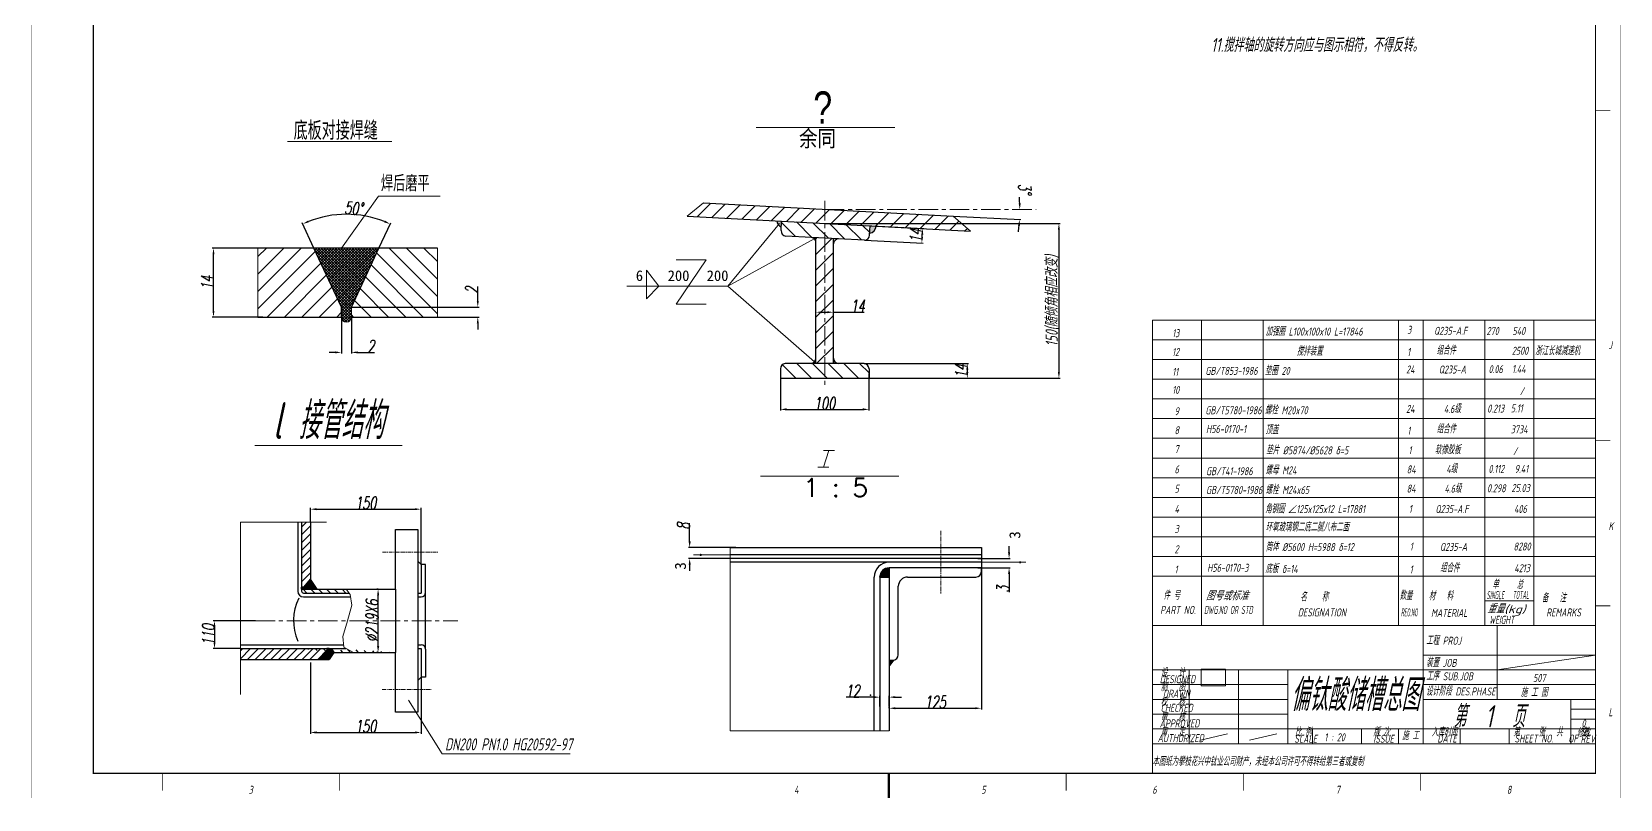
# Model space of a CAD drawing. Header units: inches. Extents: x 22 to 12926, y 1 to 16841.
# Drawn here: x 22 to 12926, y 1 to 6232 of the extents above; entities that cross this region are included whole.
import ezdxf
from ezdxf.enums import TextEntityAlignment as Align

# ---------------------------------------------------------------- set-up
doc = ezdxf.new("R2010")
doc.units = ezdxf.units.IN
doc.header["$MEASUREMENT"] = 0
doc.linetypes.add('CENTER', pattern=[50.8, 31.75, -6.35, 6.35, -6.35])
for name, color, linetype, lineweight in [('3', 3, 'CENTER', 20), ('实体', 7, 'Continuous', 60), ('标注线', 5, 'Continuous', 20)]:
    doc.layers.add(name, color=color, linetype=linetype, lineweight=lineweight)
for name, color, linetype in [('CC', 3, 'Continuous'), ('CX', 7, 'Continuous'), ('PM', 5, 'Continuous'), ('XX', 5, 'Continuous')]:
    doc.layers.add(name, color=color, linetype=linetype)
doc.styles.add('gbcbig', font='gbeitc.shx', dxfattribs={"width": 0.8, "bigfont": 'gbcbig.shx'})
doc.styles.add('LZH', font='txt_l', dxfattribs={"bigfont": 'hztxt_l'})
doc.styles.add('工程字', font='italicc.shx', dxfattribs={"width": 0.67})
doc.styles.add('蒲', font='geditxt.shx', dxfattribs={"width": 0.8, "bigfont": 'dxt.shx'})
doc.dimstyles.new('机械制图', dxfattribs={"dimtxt": 50, "dimasz": 40, "dimexe": 10, "dimexo": 0, "dimgap": 5, "dimtad": 1, "dimdec": 0, "dimzin": 0, "dimdsep": 46, "dimtxsty": '工程字', "dimcen": 0.09, "dimadec": 0, "dimazin": 0, "dimtfac": 1, "dimtdec": 0, "dimtofl": 0, "dimtmove": 0, "dimatfit": 3, "dimldrblk": 'NONE', "dimfxl": 0, "dimtolj": 1, "dimtzin": 0, "dimarcsym": 0})
picture_1 = doc.add_image_def('image1.png', size_in_pixel=(1015, 682))
pattern_1 = [(45, (-323017.37, -56044.43), (-63.63961, 63.63961), [])]
pattern_2 = [(135, (30502.05, -14178.056), (-31.77659, -31.77659), [])]
pattern_3 = [(225, (30502.05, -14178.056), (31.77659, -31.77659), [])]

# ---------------------------------------------------------------- blocks, each defined once
blk = doc.blocks.new('*D31')
at = {"layer": 'Defpoints', "color": 0}
for p in [(6793, 4659), (6787, 4540), (7259, 4635)]:
    blk.add_point(p, dxfattribs=at)
at = {"layer": '标注线', "color": 0, "lineweight": -2}
for p, q in [((6793, 4659), (7269, 4634)), ((6787, 4540), (7262, 4515)), ((7255, 4566), (7256, 4585))]:
    blk.add_line(p, q, dxfattribs=at)
at = {"layer": '标注线', "color": 0}
for points in [[(7247, 4566), (7263, 4565), (7252, 4516)], [(7248, 4585), (7264, 4584), (7259, 4635)]]:
    blk.add_solid(points, dxfattribs=at)
at = {"layer": '标注线', "color": 0, "insert": (7205, 4578), "char_height": 100, "attachment_point": 5, "rotation": 87, "style": '工程字'}
blk.add_mtext('\\A1;14', dxfattribs=at)
blk = doc.blocks.new('_None')
blk = doc.blocks.new('*D32')
at = {"layer": 'Defpoints', "color": 0}
for p in [(6103, 3419), (6823, 3457), (6823, 3166)]:
    blk.add_point(p, dxfattribs=at)
at = {"layer": '标注线', "color": 0, "lineweight": -2}
for p, q in [((6103, 3419), (6103, 3156)), ((6823, 3457), (6823, 3156)), ((6153, 3166), (6773, 3166))]:
    blk.add_line(p, q, dxfattribs=at)
at = {"layer": '标注线', "color": 0}
for points in [[(6153, 3175), (6153, 3158), (6103, 3166)], [(6773, 3175), (6773, 3158), (6823, 3166)]]:
    blk.add_solid(points, dxfattribs=at)
at = {"layer": '标注线', "color": 0, "insert": (6463, 3216), "char_height": 100, "attachment_point": 5, "style": '工程字'}
blk.add_mtext('\\A1;100', dxfattribs=at)
blk = doc.blocks.new('*D33')
at = {"layer": 'Defpoints', "color": 0}
for p in [(6463, 4676), (6463, 3419), (8366, 3419)]:
    blk.add_point(p, dxfattribs=at)
at = {"layer": '标注线', "color": 0, "lineweight": -2}
for p, q in [((6463, 4676), (8376, 4676)), ((8366, 4626), (8366, 3469)), ((6463, 3419), (8376, 3419))]:
    blk.add_line(p, q, dxfattribs=at)
at = {"layer": '标注线', "color": 0}
for points in [[(8358, 4626), (8374, 4626), (8366, 4676)], [(8358, 3469), (8374, 3469), (8366, 3419)]]:
    blk.add_solid(points, dxfattribs=at)
at = {"layer": '标注线', "color": 0, "insert": (8312, 4048), "char_height": 100, "attachment_point": 5, "rotation": 90, "style": 'gbcbig'}
blk.add_mtext('\\A1;150(随倾角相应改变)', dxfattribs=at)
blk = doc.blocks.new('*D20')
at = {"layer": 'Defpoints', "color": 0}
for p in [(6392, 3915), (6534, 3955), (6534, 3922)]:
    blk.add_point(p, dxfattribs=at)
at = {"layer": '标注线', "color": 0, "lineweight": -2}
for p, q in [((6392, 3915), (6392, 3965)), ((6442, 3955), (6484, 3955)), ((6534, 3922), (6534, 3965)), ((6534, 3955), (6784, 3955))]:
    blk.add_line(p, q, dxfattribs=at)
at = {"layer": '标注线', "color": 0}
for points in [[(6442, 3963), (6442, 3947), (6392, 3955)], [(6484, 3963), (6484, 3947), (6534, 3955)]]:
    blk.add_solid(points, dxfattribs=at)
at = {"layer": '标注线', "color": 0, "insert": (6731, 4005), "char_height": 100, "attachment_point": 5, "style": '工程字'}
blk.add_mtext('\\A1;14', dxfattribs=at)
blk = doc.blocks.new('*D34')
at = {"layer": 'Defpoints', "color": 0}
for p in [(6784, 3538), (6823, 3419), (7622, 3419)]:
    blk.add_point(p, dxfattribs=at)
at = {"layer": '标注线', "color": 0, "lineweight": -2}
for p, q in [((6784, 3538), (7632, 3538)), ((7622, 3488), (7622, 3469)), ((6823, 3419), (7632, 3419))]:
    blk.add_line(p, q, dxfattribs=at)
at = {"layer": '标注线', "color": 0}
for points in [[(7613, 3488), (7630, 3488), (7622, 3538)], [(7613, 3469), (7630, 3469), (7622, 3419)]]:
    blk.add_solid(points, dxfattribs=at)
at = {"layer": '标注线', "color": 0, "insert": (7572, 3479), "char_height": 100, "attachment_point": 5, "rotation": 90, "style": '工程字'}
blk.add_mtext('\\A1;14', dxfattribs=at)
blk = doc.blocks.new('*D21')
at = {"layer": 'Defpoints', "color": 0}
for p in [(2835, 1706), (2835, 1706), (2835, 1194)]:
    blk.add_point(p, dxfattribs=at)
at = {"layer": '标注线', "color": 0, "lineweight": -2}
for p, q in [((2835, 1706), (2825, 1706)), ((2835, 1244), (2835, 1656)), ((2835, 1194), (2825, 1194))]:
    blk.add_line(p, q, dxfattribs=at)
at = {"layer": '标注线', "color": 0}
for points in [[(2827, 1656), (2844, 1656), (2835, 1706)], [(2827, 1244), (2844, 1244), (2835, 1194)]]:
    blk.add_solid(points, dxfattribs=at)
at = {"layer": '标注线', "color": 0, "insert": (2785, 1450), "char_height": 100, "attachment_point": 5, "rotation": 90, "style": '工程字'}
blk.add_mtext('\\A1;%%C219X6', dxfattribs=at)
blk = doc.blocks.new('*D22')
at = {"layer": 'Defpoints', "color": 0}
for p in [(1840, 1450), (1506, 1225), (1717, 1225)]:
    blk.add_point(p, dxfattribs=at)
at = {"layer": '标注线', "color": 0, "lineweight": -2}
for p, q in [((1840, 1450), (1496, 1450)), ((1506, 1400), (1506, 1275)), ((1717, 1225), (1496, 1225))]:
    blk.add_line(p, q, dxfattribs=at)
at = {"layer": '标注线', "color": 0}
for points in [[(1498, 1400), (1514, 1400), (1506, 1450)], [(1498, 1275), (1514, 1275), (1506, 1225)]]:
    blk.add_solid(points, dxfattribs=at)
at = {"layer": '标注线', "color": 0, "insert": (1456, 1337), "char_height": 100, "attachment_point": 5, "rotation": 90, "style": '工程字'}
blk.add_mtext('\\A1;110', dxfattribs=at)
blk = doc.blocks.new('*D23')
at = {"layer": 'Defpoints', "color": 0}
for p in [(3184, 2356), (2285, 2251), (3184, 1908)]:
    blk.add_point(p, dxfattribs=at)
at = {"layer": '标注线', "color": 0, "lineweight": -2}
for p, q in [((2285, 2251), (2285, 2366)), ((2335, 2356), (3134, 2356)), ((3184, 1908), (3184, 2366))]:
    blk.add_line(p, q, dxfattribs=at)
at = {"layer": '标注线', "color": 0}
for points in [[(2335, 2364), (2335, 2348), (2285, 2356)], [(3134, 2364), (3134, 2348), (3184, 2356)]]:
    blk.add_solid(points, dxfattribs=at)
at = {"layer": '标注线', "color": 0, "insert": (2735, 2406), "char_height": 100, "attachment_point": 5, "style": '工程字'}
blk.add_mtext('\\A1;150', dxfattribs=at)
blk = doc.blocks.new('*D24')
at = {"layer": 'Defpoints', "color": 0}
for p in [(2285, 1112), (3184, 991), (3184, 543)]:
    blk.add_point(p, dxfattribs=at)
at = {"layer": '标注线', "color": 0, "lineweight": -2}
for p, q in [((2285, 1112), (2285, 533)), ((3184, 991), (3184, 533)), ((2335, 543), (3134, 543))]:
    blk.add_line(p, q, dxfattribs=at)
at = {"layer": '标注线', "color": 0}
for points in [[(2335, 552), (2335, 535), (2285, 543)], [(3134, 552), (3134, 535), (3184, 543)]]:
    blk.add_solid(points, dxfattribs=at)
at = {"layer": '标注线', "color": 0, "insert": (2735, 593), "char_height": 100, "attachment_point": 5, "style": '工程字'}
blk.add_mtext('\\A1;150', dxfattribs=at)
blk = doc.blocks.new('*D25')
at = {"layer": 'Defpoints', "color": 0}
for p in [(1498, 4476), (1898, 4476), (1898, 3916)]:
    blk.add_point(p, dxfattribs=at)
at = {"layer": '标注线', "color": 0, "lineweight": -2}
for p, q in [((1898, 4476), (1488, 4476)), ((1498, 3966), (1498, 4426)), ((1898, 3916), (1488, 3916))]:
    blk.add_line(p, q, dxfattribs=at)
at = {"layer": '标注线', "color": 0}
for points in [[(1490, 4426), (1506, 4426), (1498, 4476)], [(1490, 3966), (1506, 3966), (1498, 3916)]]:
    blk.add_solid(points, dxfattribs=at)
at = {"layer": '标注线', "color": 0, "insert": (1448, 4196), "char_height": 100, "attachment_point": 5, "rotation": 90, "style": '工程字'}
blk.add_mtext('\\A1;14', dxfattribs=at)
blk = doc.blocks.new('*D26')
at = {"layer": 'Defpoints', "color": 0}
for p in [(2618, 3996), (3278, 3916), (3645, 3996)]:
    blk.add_point(p, dxfattribs=at)
at = {"layer": '标注线', "color": 0, "lineweight": -2}
for p, q in [((3645, 4046), (3645, 4163)), ((2618, 3996), (3655, 3996)), ((3278, 3916), (3655, 3916)), ((3645, 3866), (3645, 3816))]:
    blk.add_line(p, q, dxfattribs=at)
at = {"layer": '标注线', "color": 0}
for points in [[(3637, 4046), (3653, 4046), (3645, 3996)], [(3637, 3866), (3653, 3866), (3645, 3916)]]:
    blk.add_solid(points, dxfattribs=at)
at = {"layer": '标注线', "color": 0, "insert": (3595, 4136), "char_height": 100, "attachment_point": 5, "rotation": 90, "style": '工程字'}
blk.add_mtext('\\A1;2', dxfattribs=at)
blk = doc.blocks.new('*D27')
at = {"layer": 'Defpoints', "color": 0}
for p in [(2456, 4742), (2314, 4476), (2842, 4476), (2538, 3996), (2618, 3996)]:
    blk.add_point(p, dxfattribs=at)
at = {"layer": '标注线', "color": 0, "lineweight": -2}
for p, q in [((2314, 4476), (2219, 4681)), ((2842, 4476), (2938, 4681))]:
    blk.add_line(p, q, dxfattribs=at)
blk.add_arc((2578, 3910), 840, 68.4089, 111.5911, dxfattribs=at)
at = {"layer": '标注线', "color": 0}
for points in [[(2272, 4684), (2266, 4699), (2223, 4672)], [(2891, 4699), (2884, 4684), (2933, 4672)]]:
    blk.add_solid(points, dxfattribs=at)
at = {"layer": '标注线', "color": 0, "insert": (2637, 4799), "char_height": 100, "attachment_point": 5, "rotation": 356.2091, "style": '工程字'}
blk.add_mtext('\\A1;50°', dxfattribs=at)
blk = doc.blocks.new('*D28')
at = {"layer": 'Defpoints', "color": 0}
for p in [(2538, 3916), (2618, 3916), (2618, 3629)]:
    blk.add_point(p, dxfattribs=at)
at = {"layer": '标注线', "color": 0, "lineweight": -2}
for p, q in [((2538, 3916), (2538, 3619)), ((2618, 3916), (2618, 3619)), ((2488, 3629), (2438, 3629)), ((2668, 3629), (2805, 3629))]:
    blk.add_line(p, q, dxfattribs=at)
at = {"layer": '标注线', "color": 0}
for points in [[(2488, 3637), (2488, 3621), (2538, 3629)], [(2668, 3637), (2668, 3621), (2618, 3629)]]:
    blk.add_solid(points, dxfattribs=at)
at = {"layer": '标注线', "color": 0, "insert": (2778, 3679), "char_height": 100, "attachment_point": 5, "style": '工程字'}
blk.add_mtext('\\A1;2', dxfattribs=at)
blk = doc.blocks.new('*D16')
at = {"layer": 'Defpoints', "color": 0}
for p in [(5366, 2045), (5741, 2045), (5741, 1955)]:
    blk.add_point(p, dxfattribs=at)
at = {"layer": '标注线', "color": 0, "lineweight": -2}
for p, q in [((5366, 2095), (5366, 2243)), ((5741, 2045), (5356, 2045)), ((5741, 1955), (5356, 1955)), ((5366, 1905), (5366, 1855))]:
    blk.add_line(p, q, dxfattribs=at)
at = {"layer": '标注线', "color": 0}
for points in [[(5358, 2095), (5375, 2095), (5366, 2045)], [(5358, 1905), (5375, 1905), (5366, 1955)]]:
    blk.add_solid(points, dxfattribs=at)
at = {"layer": '标注线', "color": 0, "insert": (5316, 2218), "char_height": 100, "attachment_point": 5, "rotation": 90, "style": '工程字'}
blk.add_mtext('\\A1;8', dxfattribs=at)
blk = doc.blocks.new('*D17')
at = {"layer": 'Defpoints', "color": 0}
for p in [(7736, 1910), (6986, 740), (7736, 740)]:
    blk.add_point(p, dxfattribs=at)
at = {"layer": '标注线', "color": 0, "lineweight": -2}
for p, q in [((7736, 1910), (7736, 730)), ((6986, 740), (6986, 750)), ((7036, 740), (7686, 740))]:
    blk.add_line(p, q, dxfattribs=at)
at = {"layer": '标注线', "color": 0}
for points in [[(7036, 748), (7036, 732), (6986, 740)], [(7686, 748), (7686, 732), (7736, 740)]]:
    blk.add_solid(points, dxfattribs=at)
at = {"layer": '标注线', "color": 0, "insert": (7361, 790), "char_height": 100, "attachment_point": 5, "style": '工程字'}
blk.add_mtext('\\A1;125', dxfattribs=at)
blk = doc.blocks.new('*D18')
at = {"layer": 'Defpoints', "color": 0}
for p in [(6911, 830), (6911, 755), (6986, 755)]:
    blk.add_point(p, dxfattribs=at)
at = {"layer": '标注线', "color": 0, "lineweight": -2}
for p, q in [((6861, 830), (6639, 830)), ((6911, 755), (6911, 840)), ((6986, 755), (6986, 840)), ((7036, 830), (7086, 830))]:
    blk.add_line(p, q, dxfattribs=at)
at = {"layer": '标注线', "color": 0}
for points in [[(6861, 838), (6861, 822), (6911, 830)], [(7036, 838), (7036, 822), (6986, 830)]]:
    blk.add_solid(points, dxfattribs=at)
at = {"layer": '标注线', "color": 0, "insert": (6691, 880), "char_height": 100, "attachment_point": 5, "style": '工程字'}
blk.add_mtext('\\A1;12', dxfattribs=at)
blk = doc.blocks.new('*X4')
at = {"color": 0}
for p, q in [((-854, 584.12), (-851.62, 586.5)), ((-853.99, 584.27), (-851.77, 586.49)), ((-853.97, 584), (-851.5, 586.47)), ((-853.96, 584.43), (-851.93, 586.46)), ((-853.92, 584.61), (-852.11, 586.42)), ((-853.86, 584.82), (-852.32, 586.36)), ((-853.83, 584), (-851.5, 586.33)), ((-853.77, 585.05), (-852.55, 586.27)), ((-852.7, 584), (-853.76, 585.06)), ((-852.56, 584), (-853.72, 585.16)), ((-853.69, 584), (-851.5, 586.19)), ((-852.42, 584), (-853.67, 585.25)), ((-852.28, 584), (-853.61, 585.34)), ((-853.59, 585.37), (-852.87, 586.09)), ((-852.13, 584), (-853.56, 585.42)), ((-853.55, 584), (-851.5, 586.05)), ((-851.99, 584), (-853.5, 585.5)), ((-851.85, 584), (-853.44, 585.58)), ((-853.41, 584), (-851.5, 585.91)), ((-851.71, 584), (-853.37, 585.66)), ((-851.57, 584), (-853.3, 585.73)), ((-853.27, 584), (-851.5, 585.77)), ((-851.5, 584.07), (-853.23, 585.8)), ((-851.5, 584.21), (-853.16, 585.87)), ((-853.12, 584), (-851.5, 585.62)), ((-851.5, 584.36), (-853.08, 585.94)), ((-851.5, 584.5), (-853, 586)), ((-852.98, 584), (-851.5, 585.48)), ((-851.5, 584.64), (-852.92, 586.06)), ((-852.84, 584), (-851.5, 585.34)), ((-851.5, 584.78), (-852.83, 586.11)), ((-851.5, 584.92), (-852.75, 586.17)), ((-852.7, 584), (-851.5, 585.2)), ((-851.5, 585.06), (-852.66, 586.22)), ((-851.5, 585.2), (-852.56, 586.26)), ((-852.56, 584), (-851.5, 585.06)), ((-851.5, 585.35), (-852.46, 586.31)), ((-851.5, 585.49), (-852.36, 586.35)), ((-851.5, 585.63), (-852.26, 586.38)), ((-851.5, 585.77), (-852.15, 586.42)), ((-851.5, 585.91), (-852.03, 586.44)), ((-851.5, 586.05), (-851.91, 586.47)), ((-851.5, 586.19), (-851.79, 586.48)), ((-851.5, 586.33), (-851.66, 586.49)), ((-851.5, 586.48), (-851.52, 586.5)), ((-853.97, 584), (-854, 584.03)), ((-853.83, 584), (-853.99, 584.16)), ((-853.69, 584), (-853.98, 584.29)), ((-853.55, 584), (-853.97, 584.42)), ((-853.41, 584), (-853.94, 584.53)), ((-853.27, 584), (-853.91, 584.65)), ((-853.12, 584), (-853.88, 584.76)), ((-852.98, 584), (-853.85, 584.86)), ((-852.84, 584), (-853.81, 584.96)), ((-852.42, 584), (-851.5, 584.92)), ((-852.28, 584), (-851.5, 584.78)), ((-852.13, 584), (-851.5, 584.63)), ((-851.99, 584), (-851.5, 584.49)), ((-851.85, 584), (-851.5, 584.35)), ((-851.71, 584), (-851.5, 584.21)), ((-851.57, 584), (-851.5, 584.07))]:
    blk.add_line(p, q, dxfattribs=at)
blk = doc.blocks.new('*D19')
at = {"layer": 'Defpoints', "color": 0}
for p in [(7706, 1955), (7961, 1955), (7706, 1880)]:
    blk.add_point(p, dxfattribs=at)
at = {"layer": '标注线', "color": 0, "lineweight": -2}
for p, q in [((7706, 1955), (7971, 1955)), ((7961, 2005), (7961, 2055)), ((7706, 1880), (7971, 1880)), ((7961, 1830), (7961, 1681))]:
    blk.add_line(p, q, dxfattribs=at)
at = {"layer": '标注线', "color": 0}
for points in [[(7953, 2005), (7970, 2005), (7961, 1955)], [(7953, 1830), (7970, 1830), (7961, 1880)]]:
    blk.add_solid(points, dxfattribs=at)
at = {"layer": '标注线', "color": 0, "insert": (7911, 1707), "char_height": 100, "attachment_point": 5, "rotation": 90, "style": '工程字'}
blk.add_mtext('\\A1;3', dxfattribs=at)
blk = doc.blocks.new('*D38')
at = {"layer": 'Defpoints', "color": 0}
for p in [(5480, 4842), (6463, 4790), (8181, 4790), (7506, 4736), (8047, 4735)]:
    blk.add_point(p, dxfattribs=at)
at = {"layer": '标注线', "color": 0, "lineweight": -2}
blk.add_line((7506, 4736), (8056, 4707), dxfattribs=at)
for start, end in [(1.8076, 3.6152), (353.3848, 355.1924)]:
    blk.add_arc((6463, 4790), 1585, start, end, dxfattribs=at)
at = {"layer": '标注线', "color": 0}
for points in [[(8056, 4840), (8039, 4840), (8048, 4790)], [(8034, 4658), (8051, 4657), (8046, 4707)]]:
    blk.add_solid(points, dxfattribs=at)
at = {"layer": '标注线', "color": 0, "insert": (8090, 4956), "char_height": 100, "attachment_point": 5, "rotation": 275.8113, "style": '工程字'}
blk.add_mtext('\\A1;3°', dxfattribs=at)

msp = doc.modelspace()

# ---------------------------------------------------------------- hatches: boundary and pattern name
h = msp.add_hatch(color=256)
h.paths.add_polyline_path([(6113.1, 4694.8), (6073.1, 4696.9, 0.2717311), (6110.7, 4647.9)])
h.paths.add_polyline_path([(6880.7, 4654.6), (6832.2, 4657.1), (6829, 4596.2, 0.341136)])
h.paths.add_polyline_path([(6392.3, 3581.2, -0.3657174), (6352.3, 3538.2), (6392.3, 3538.2)])
h.paths.add_polyline_path([(6534, 3581.2), (6534, 3538.2), (6574.1, 3538.2, -0.3657174)])
h.paths.add_polyline_path([(6392.3, 4560.9), (6355.7, 4562.8, -0.370355), (6392.3, 4520.1)])
h.paths.add_polyline_path([(6577.2, 4551.2), (6534, 4553.5), (6534, 4510.3, -0.3518392)])
at = {"layer": '实体', "lineweight": 30}
h = msp.add_hatch(dxfattribs=at)
h.set_pattern_fill('ANSI31', color=256, scale=359.511065, angle=90, style=0)
h.set_pattern_definition(pattern_2)
h.paths.add_polyline_path([(2599.3, 1674.5), (2575.9, 1706), (2213.4, 1706), (2213.4, 1689.5, 0.4142136), (2228.4, 1674.5)])
h = msp.add_hatch(dxfattribs=at)
h.set_pattern_fill('ANSI31', color=256, scale=359.511065, angle=90, style=0)
h.set_pattern_definition(pattern_2)
edge = h.paths.add_edge_path()
edge.add_line((2204.4, 1225.1), (2575.9, 1225.1))
edge.add_line((2474.4, 1193.7), (2977.4, 1193.7))
edge.add_line((2456.1, 1225.1), (2474.4, 1193.7))
at = {"layer": '标注线'}
h = msp.add_hatch(dxfattribs=at)
h.set_pattern_fill('ANSI31', color=256, scale=720, style=0)
h.set_pattern_definition(pattern_1)
h.paths.add_polyline_path([(6463.2, 4676.4), (6463.2, 4790.3), (5479.9, 4841.9), (5346.2, 4735)])
h.paths.add_polyline_path([(6463.2, 4790.3), (6463.2, 4676.4), (7647.8, 4614.4), (7505.7, 4735.7)])
h = msp.add_hatch(dxfattribs=at)
h.set_pattern_fill('ANSI31', color=256, scale=720, angle=90, style=0)
h.set_pattern_definition([(135, (-323017.37, -56044.43), (-63.63961, -63.63961), [])])
h.paths.add_polyline_path([(6463.2, 4557.2), (6463.2, 4676.4), (6113.1, 4694.8), (6109.2, 4618.8, 0.3853136), (6145.8, 4573.8)])
h.paths.add_polyline_path([(6463.2, 4676.4), (6463.2, 4557.2), (6787.1, 4540.2, 0.3853136), (6828.2, 4581.1), (6832.2, 4657.1)])
h.paths.add_polyline_path([(6463.2, 3419.1), (6463.2, 3538.2), (6142.1, 3538.2, 0.3853136), (6103.2, 3495.2), (6103.2, 3419.1)])
h.paths.add_polyline_path([(6463.2, 3538.2), (6463.2, 3419.1), (6823.2, 3419.1), (6823.2, 3495.2, 0.3853136), (6784.3, 3538.2)])
h = msp.add_hatch(dxfattribs=at)
h.set_pattern_fill('ANSI31', color=256, scale=720, style=0)
h.set_pattern_definition(pattern_1)
h.paths.add_polyline_path([(6463.2, 3538.2), (6534, 3538.2), (6534, 4553.5), (6463.2, 4557.2)])
h.paths.add_polyline_path([(6463.2, 4557.2), (6392.3, 4560.9), (6392.3, 3538.2), (6463.2, 3538.2)])
h = msp.add_hatch(dxfattribs=at)
h.set_pattern_fill('ANSI31', color=256, scale=800, style=0)
h.set_pattern_definition([(45, (34458.1, -5843.96), (-70.71068, 70.71068), [])])
h.paths.add_polyline_path([(2314.3, 4476), (1858.1, 4476), (1858.1, 3916), (2538.1, 3916), (2538.1, 3996)])
h = msp.add_hatch(dxfattribs=at)
h.set_pattern_fill('ANSI37', color=256, scale=130, style=0)
h.paths.add_polyline_path([(2538.1, 3996), (2538.1, 3916, 1), (2618.1, 3916), (2618.1, 3996), (2841.9, 4476), (2314.3, 4476)])
h = msp.add_hatch(dxfattribs=at)
h.set_pattern_fill('ANSI31', color=256, scale=800, angle=90, style=0)
h.set_pattern_definition([(135, (34458.1, -5843.96), (-70.71068, -70.71068), [])])
h.paths.add_polyline_path([(2618.1, 3996), (2618.1, 3916), (3318.1, 3916), (3318.1, 4476), (2841.9, 4476)])
h = msp.add_hatch(dxfattribs=at)
h.set_pattern_fill('ANSI31', color=256, scale=359.511065, angle=180, style=0)
h.set_pattern_definition(pattern_3)
h.paths.add_polyline_path([(2285.3, 2251.4), (2213.4, 2251.4), (2213.4, 1723.9), (2231.4, 1723.9), (2285.3, 1787.9)])
h = msp.add_hatch(dxfattribs=at)
h.set_pattern_fill('ANSI37', color=256, scale=53.92666, style=0)
h.set_pattern_definition([(45, (-13335.633, -10896.854), (-4.7664883, 4.7664883), []), (135, (-13335.633, -10896.854), (-4.7664883, -4.7664883), [])])
h.paths.add_polyline_path([(2231.4, 1723.9), (2213.4, 1723.9), (2213.4, 1706), (2339.2, 1706), (2285.3, 1787.9)])
h.paths.add_polyline_path([(2359.5, 1135.2), (2438.1, 1135.2), (2438.1, 1225.1), (2420.1, 1225.1), (2420.1, 1207.1)])
h.paths.add_polyline_path([(2456.1, 1225.1), (2438.1, 1225.1), (2438.1, 1135.2), (2474.4, 1193.7)])
h = msp.add_hatch(dxfattribs=at)
h.set_pattern_fill('ANSI31', color=256, scale=359.511065, angle=180, style=0)
h.set_pattern_definition(pattern_3)
h.paths.add_polyline_path([(1716.6, 1225.1), (1716.6, 1135.2), (2359.5, 1135.2), (2420.1, 1207.1), (2420.1, 1225.1)])

# ---------------------------------------------------------------- linework, layer by layer
for p, q in [((6392.3, 3538.2), (6392.3, 4560.9)), ((6534, 3538.2), (6534, 4553.5)), ((3184.1, 1225.1), (3184.1, 991.4))]:
    msp.add_line(p, q)
for centre, radius, start, end in [((6133.7, 4704.4), 61, 187.06382, 247.87174), ((6817.1, 4658.9), 63.8, 280.72468, 356.07011)]:
    msp.add_arc(centre, radius, start, end)
at = {"layer": '3', "ltscale": 5}
for p, q in [((6463.2, 4859.1), (6463.2, 3353.4)), ((6463.2, 4790.3), (8180.5, 4790.3)), ((1839.6, 1449.8), (3484.2, 1449.8))]:
    msp.add_line(p, q, dxfattribs=at)
at = {"layer": '3'}
for p, q in [((7406.3, 2179.9), (7406.3, 1669.9)), ((2870.6, 2007.1), (3324.8, 2007.1)), ((2867.6, 892.6), (3273.4, 892.6))]:
    msp.add_line(p, q, dxfattribs=at)
at = {"layer": 'CC'}
msp.add_point((6836.3, 844.9), dxfattribs=at)
at = {"layer": 'CX'}
for p, q in [((2538.1, 3916), (2538.1, 3996)), ((2618.1, 3916), (2618.1, 3996)), ((5696.3, 2044.9), (7736.3, 2044.9)), ((7736.3, 1984.9), (5696.3, 1984.9)), ((7736.3, 2044.9), (7736.3, 1879.9)), ((6986.3, 1879.9), (6986.3, 555.6)), ((7736.3, 1879.9), (6986.3, 1879.9)), ((7736.3, 1849.9), (7736.3, 1879.9)), ((6911.3, 1804.9), (6911.3, 555.6)), ((6911.3, 1804.9), (6986.3, 1804.9)), ((7061.3, 1174.9), (7061.3, 1729.9)), ((7136.3, 1804.9), (7691.3, 1804.9)), ((6986.3, 1129.9), (7016.3, 1129.9))]:
    msp.add_line(p, q, dxfattribs=at)
for centre, radius, start, end in [((2578.1, 3916), 40, 180, 0), ((6986.3, 1804.9), 75, 90, 180), ((7691.3, 1849.9), 45, 270, 0), ((7136.3, 1729.9), 75, 90, 180), ((7016.3, 1174.9), 45, 270, 0)]:
    msp.add_arc(centre, radius, start, end, dxfattribs=at)
at = {"layer": 'XX'}
for p, q in [((2183.4, 2251.4), (2183.4, 1689.5)), ((7736.3, 1954.9), (5696.3, 1954.9)), ((3221.5, 1908.2), (3184.1, 1908.2)), ((3221.5, 1219.1), (3221.5, 1908.2)), ((7736.3, 1924.9), (5696.3, 1924.9)), ((6866.3, 555.6), (6866.3, 1804.9)), ((2228.4, 1644.5), (2610.9, 1644.5)), ((3157.1, 1644.5), (3185.5, 1644.5)), ((1716.6, 1255.1), (2438.1, 1255.1)), ((2204.4, 1255.1), (2555.3, 1255.1)), ((3157.1, 1255.1), (3185.5, 1255.1)), ((3221.5, 1219.1), (3221.5, 991.4)), ((3221.5, 991.4), (3184.1, 991.4))]:
    msp.add_line(p, q, dxfattribs=at)
for centre, radius, start, end in [((6986.3, 1804.9), 120, 90, 180), ((2228.4, 1689.5), 44.9, 180, 270), ((3185.5, 1680.5), 36, 270, 0), ((2568.3, 1449.9), 420.1, 154.16177, 203.27737), ((3185.5, 1219.1), 36, 0, 90)]:
    msp.add_arc(centre, radius, start, end, dxfattribs=at)
msp.add_solid([(6986.3, 1129.9), (6986.3, 1069.9), (7031.3, 1129.9)], dxfattribs=at)
at = {"layer": '实体', "lineweight": 30}
for p, q in [((5479.9, 4841.9), (7505.7, 4735.7)), ((5346.2, 4735), (7647.8, 4614.4)), ((6109.2, 4618.8), (6113.1, 4694.8)), ((6828.2, 4581.1), (6832.2, 4657.1)), ((6787.1, 4540.2), (6145.8, 4573.8)), ((3318.1, 4476), (1858.1, 4476)), ((2538.1, 3996), (2314.3, 4476)), ((2618.1, 3996), (2841.9, 4476)), ((1858.1, 3916), (2538.1, 3916)), ((2618.1, 3916), (3318.1, 3916)), ((6103.2, 3495.2), (6103.2, 3419.1)), ((6784.3, 3538.2), (6142.1, 3538.2)), ((6823.2, 3495.2), (6823.2, 3419.1)), ((6103.2, 3419.1), (6823.2, 3419.1)), ((2213.4, 2251.4), (2213.4, 1689.5)), ((2285.3, 2251.4), (2285.3, 1787.9)), ((2977.4, 2191.3), (3157.1, 2191.3)), ((2977.4, 1706), (2977.4, 2191.3)), ((3157.1, 2191.3), (3157.1, 1935.1)), ((3157.1, 2150.9), (3157.1, 1899.2)), ((3157.1, 1935.1), (3184.1, 1908.2)), ((3157.1, 1935.1), (3157.1, 964.5)), ((3184.1, 1908.2), (3184.1, 1674.5)), ((2213.4, 1723.9), (2231.4, 1723.9)), ((2213.4, 1706), (2213.4, 1723.9)), ((2231.4, 1723.9), (2213.4, 1723.9)), ((2213.4, 1706), (2213.4, 1689.5)), ((2213.4, 1706), (2977.4, 1706)), ((2231.4, 1723.9), (2285.3, 1787.9)), ((2285.3, 1787.9), (2231.4, 1723.9)), ((2339.2, 1706), (2285.3, 1787.9)), ((2977.4, 1706), (2977.4, 1193.7)), ((2228.4, 1674.5), (2599.3, 1674.5)), ((3157.1, 1674.5), (3184.1, 1674.5)), ((1716.6, 1225.1), (2438.1, 1225.1)), ((2204.4, 1225.1), (2575.9, 1225.1)), ((2420.1, 1207.1), (2359.5, 1135.2)), ((2420.1, 1225.1), (2420.1, 1207.1)), ((2438.1, 1225.1), (2420.1, 1225.1)), ((2438.1, 1225.1), (2456.1, 1225.1)), ((2438.1, 1225.1), (2456.1, 1225.1)), ((2438.1, 1135.2), (2438.1, 1225.1)), ((2474.4, 1193.7), (2438.1, 1135.2)), ((2456.1, 1225.1), (2474.4, 1193.7)), ((2474.4, 1193.7), (2977.4, 1193.7)), ((2977.4, 708.3), (2977.4, 1193.7)), ((3157.1, 1225.1), (3184.1, 1225.1)), ((1716.6, 1135.2), (2438.1, 1135.2)), ((3184.1, 991.4), (3157.1, 964.5)), ((3157.1, 964.5), (3157.1, 708.3)), ((3157.1, 708.3), (2977.4, 708.3))]:
    msp.add_line(p, q, dxfattribs=at)
for centre, radius, start, end in [((6152.3, 4616.5), 43.2, 177, 261.28941), ((6349.1, 4520.1), 43.2, 357, 81.28941), ((6581, 4503.9), 47.5, 94.68585, 172.22129), ((6785, 4583.4), 43.2, 272.71059, 357), ((6146.4, 3495.2), 43.2, 95.71059, 180), ((6346.8, 3583.4), 45.5, 276.84042, 357.19381), ((6579.5, 3583.4), 45.5, 182.80619, 263.15958), ((6780, 3495.2), 43.2, 0, 84.28941), ((2228.4, 1689.5), 15, 180, 270)]:
    msp.add_arc(centre, radius, start, end, dxfattribs=at)
at = {"layer": '标注线'}
for p, q in [((5906.3, 5453.7), (7032.2, 5453.7)), ((2099.7, 5341.1), (2946.4, 5341.1)), ((2538.1, 4476), (2838.1, 4896)), ((2838.1, 4896), (3338.1, 4896)), ((5479.9, 4841.9), (5346.2, 4735)), ((5677.7, 4165.6), (6094.9, 4675.1)), ((7505.7, 4735.7), (7647.8, 4614.4)), ((5677.7, 4165.6), (6383.9, 4553.8)), ((1858.1, 4476), (1858.1, 3916)), ((3318.1, 4476), (3318.1, 3916)), ((5015.3, 4064.8), (5015.3, 4295.2)), ((5015.3, 4295.2), (5116.1, 4165.6)), ((5501.1, 4380), (5256.3, 4020)), ((5256.3, 4380), (5501.1, 4380)), ((5116.1, 4165.6), (5015.3, 4064.8)), ((5677.7, 4165.6), (6381.2, 3553.5)), ((5256.3, 4020), (5501.1, 4020)), ((1833.2, 2871.7), (3030.4, 2871.7)), ((6452.9, 2831.6), (6542.9, 2831.6)), ((6497.9, 2831.6), (6452.9, 2696.6)), ((5940.5, 2624.8), (7066.4, 2624.8)), ((6407.9, 2696.6), (6497.9, 2696.6)), ((1716.6, 2251.4), (1716.6, 851.1)), ((2417.4, 2251.4), (1716.6, 2251.4)), ((5696.3, 1984.9), (5396.3, 1984.9)), ((5696.3, 2044.9), (5696.3, 555.6)), ((7736.3, 1924.9), (8096.3, 1924.9)), ((11925, 1411.5), (11925, 811.5)), ((11325, 1171.5), (12725, 1171.5)), ((12725, 1171.5), (11925, 1051.5)), ((9425, 1051.5), (9425, 451.5)), ((9825, 1051.5), (9825, 451.5)), ((11325, 1051.5), (12725, 1051.5)), ((9125, 931.5), (10225, 931.5)), ((11325, 931.5), (12725, 931.5)), ((3083.2, 805.1), (3356.7, 371.2)), ((9125, 811.5), (10225, 811.5)), ((12525, 451.5), (12525, 811.5)), ((12525, 811.5), (12725, 811.5)), ((9125, 691.5), (10225, 691.5)), ((12525, 731.5), (12725, 731.5)), ((12525, 651.5), (12725, 651.5)), ((5696.3, 555.6), (6986.3, 555.6)), ((9515, 481.5), (9735, 531.5)), ((9915, 481.5), (10135, 531.5)), ((11625, 451.5), (11625, 571.5)), ((12025, 451.5), (12025, 571.5)), ((3356.7, 371.2), (4395.3, 371.2))]:
    msp.add_line(p, q, dxfattribs=at)
at = {"layer": '标注线', "color": 7}
for p, q in [((12725, 3891.5), (9125, 3891.5)), ((12725, 3731.5), (9125, 3731.5)), ((12725, 3571.5), (9125, 3571.5)), ((12725, 3411.5), (9125, 3411.5)), ((12725, 3251.5), (9125, 3251.5)), ((12725, 3091.5), (9125, 3091.5)), ((12725, 2931.5), (9125, 2931.5)), ((12725, 2771.5), (9125, 2771.5)), ((12725, 2611.5), (9125, 2611.5)), ((12725, 2451.5), (9125, 2451.5)), ((12725, 2291.5), (9125, 2291.5)), ((12725, 2131.5), (9125, 2131.5)), ((12725, 1971.5), (9125, 1971.5)), ((12725, 1811.5), (9125, 1811.5)), ((12225, 1611.5), (11825, 1611.5))]:
    msp.add_line(p, q, dxfattribs=at)
at = {"layer": '标注线'}
for points in [[(22.7, 16831.5, 2, 2, 0), (22.7, 11.5, 2, 2, 0), (12925, 11.5, 2, 2, 0), (12925, 16831.5, 2, 2, 0), (22.7, 16831.5, 2, 2, 1.9635678)], [(522.7, 16631.5, 10, 10, 0), (522.7, 211.5, 10, 10, 0), (12725, 211.5, 10, 10, 0), (12725, 16631.5, 10, 10, 0), (522.7, 16631.5, 10, 10, 0)], [(12845, 5591.5, 6, 6, 0), (12725, 5591.5, 6, 6, 0)], [(1083.3, 211.5, 6, 6, 0), (1083.3, 71.5, 6, 6, 0)], [(2523.3, 211.5, 6, 6, 0), (2523.3, 71.5, 6, 6, 0)], [(6985, 211.5, 20, 20, 0), (6985, 11.5, 20, 20, 0)], [(8425, 211.5, 6, 6, 0), (8425, 71.5, 6, 6, 0)], [(9865, 211.5, 6, 6, 0), (9865, 71.5, 6, 6, 0)], [(11305, 211.5, 6, 6, 0), (11305, 71.5, 6, 6, 0)]]:
    msp.add_lwpolyline(points, format="xyseb", dxfattribs=at)
for points in [[(4856.9, 4165.6), (4856.9, 4165.6), (5677.7, 4165.6)], [(9125, 1411.5), (9125, 3891.5)], [(9525, 1411.5), (9525, 3891.5)], [(10025, 1411.5), (10025, 3891.5)], [(11125, 1411.5), (11125, 3891.5)], [(11325, 1411.5), (11325, 3891.5)], [(11825, 1411.5), (11825, 3891.5)], [(12225, 1411.5), (12225, 3891.5)], [(12725, 211.5), (12725, 2051.5)], [(2634.4, 1193.7), (2557.1, 1237.1), (2549, 1321.7), (2585.7, 1449.8), (2620.9, 1577.9), (2608.3, 1662.5), (2575.9, 1706)], [(12725, 1411.5), (12725, 211.5), (9125, 211.5), (9125, 1411.5)], [(11325, 1411.5), (11325, 451.5)], [(11925, 1411.5), (11925, 811.5)], [(9125, 1051.5), (11325, 1051.5)], [(10225, 1051.5), (10225, 451.5)], [(11325, 811.5), (12725, 811.5)], [(12525, 811.5), (12525, 451.5)], [(9125, 571.5), (12725, 571.5)], [(10425, 571.5), (10425, 451.5)], [(10825, 571.5), (10825, 451.5)], [(11125, 571.5), (11125, 451.5)], [(11625, 571.5), (11625, 451.5)], [(12025, 571.5), (12025, 451.5)], [(9125, 451.5), (12725, 451.5)]]:
    msp.add_lwpolyline(points, dxfattribs=at)
at = {"layer": '标注线', "color": 7}
for points in [[(12845, 2911.5, 6, 6, 0), (12725, 2911.5, 6, 6, 0)], [(12845, 1571.5, 6, 6, 0), (12725, 1571.5, 6, 6, 0)]]:
    msp.add_lwpolyline(points, format="xyseb", dxfattribs=at)
at = {"layer": '标注线', "const_width": 9}
for points in [[(5451.8, 1984.9, 1), (5460.8, 1984.9, 1)], [(8046.8, 1924.9, 1), (8055.8, 1924.9, 1)]]:
    msp.add_lwpolyline(points, format="xyb", close=True, dxfattribs=at)
at = {"layer": '标注线', "color": 7}
msp.add_lwpolyline([(9125, 1411.5), (12725, 1411.5)], dxfattribs=at)

# ---------------------------------------------------------------- block references
at = {"layer": 'PM', "xscale": 30, "yscale": 30, "zscale": 30}
msp.add_blockref('*X4', (32531.3, -15715.1), dxfattribs=at)

# ---------------------------------------------------------------- texts
at = {"layer": '标注线', "color": 7, "style": 'gbcbig', "width": 0.8}
for s, height, p in [(' 11.搅拌轴的旋转方向应与图示相符，不得反转。^J', 112.32, (9554.4, 6069)), ('13', 65, (9286.3, 3752.3)), ('12', 65, (9285.5, 3599.9)), ('J', 65, (12830.9, 3655.6)), ('11', 65, (9286.3, 3437.9)), ('10', 65, (9286.3, 3292)), ('9', 65, (9305.5, 3118.8)), ('8', 65, (9305.5, 2964.8)), ('7', 65, (9305.5, 2810.8)), ('6', 65, (9305.5, 2646.9)), ('5', 65, (9305.5, 2490)), ('4', 65, (9305.5, 2326.1)), ('1', 65, (11209, 2325.4)), ('Q235-A.F', 65, (11424.6, 2324.5)), ('406', 65, (12063.2, 2325.4)), ('3', 65, (9305.5, 2162.1)), ('K', 65, (12830.9, 2185.6)), ('Q235-A', 65, (11461.2, 2017.4)), ('2', 65, (9305.5, 1998)), ('1', 65, (9305.5, 1834)), ('1', 65, (11215.6, 1834)), ('组合件', 65, (11463.8, 1845.5)), ('4213', 65, (12065, 1844.4)), ('件 号^J', 65, (9215, 1621.5)), ('名    称^J', 65, (10327, 1609.5)), ('数量^J', 65, (11133, 1621.5)), ('材   料^J', 65, (11371, 1617.5)), ('单^J', 65, (11887, 1711.5)), ('总^J', 65, (12085, 1709.5)), ('PART NO.', 65, (9189, 1505.5)), ('DESIGNATION^J', 65, (10307, 1485.5)), ('备   注^J', 65, (12289, 1601.5)), ('REMARKS^J', 65, (12325, 1485.5)), ('MATERIAL^J', 65, (11389, 1481.5)), ('偏钛酸储槽总图', 260, (10247.3, 717.2)), ('第  1  页', 180, (11570.2, 584.9)), ('DN200 PN1.0 HG20592-97', 97.5, (3379.7, 398.2))]:
    msp.add_text(s, height=height, dxfattribs=at).set_placement(p)
at = {"layer": '标注线', "width": 0.8}
for s, height, style, p in [('%%135', 262.5, '蒲', (6371, 5485.6)), ('底板对接焊缝', 150, '蒲', (2148.9, 5354.7)), ('焊后磨平', 130, '蒲', (2858.1, 4936)), ('加强圈 L100x100x10 L=17846', 65, 'gbcbig', (10045.8, 3765.3)), ('3', 65, 'gbcbig', (11195.5, 3779.7)), ('Q235-A.F', 65, 'gbcbig', (11413.7, 3771.8)), ('270', 65, 'gbcbig', (11839.7, 3769.7)), ('540', 65, 'gbcbig', (12049.7, 3769.7)), ('搅拌装置', 65, 'gbcbig', (10299.7, 3603.8)), ('1', 65, 'gbcbig', (11195.5, 3599.4)), ('组合件', 65, 'gbcbig', (11433.7, 3610.9)), ('2500', 65, 'gbcbig', (12044.9, 3609.8)), ('浙江长城减速机', 65, 'gbcbig', (12234.9, 3606.9)), ('GB/T853-1986', 65, 'gbcbig', (9556.3, 3446.4)), ('垫圈 20', 65, 'gbcbig', (10040.1, 3446.4)), ('24', 65, 'gbcbig', (11186.5, 3457.8)), ('1.44', 65, 'gbcbig', (12047.1, 3462.3)), ('l 接管结构', 300, 'gbcbig', (1978.2, 2925.4)), ('/', 65, 'gbcbig', (12109.8, 3281.6)), ('GB/T5780-1986', 65, 'gbcbig', (9556.3, 3126.4)), ('螺栓 M20x70', 65, 'gbcbig', (10040.1, 3126.4)), ('24', 65, 'gbcbig', (11186.5, 3137.8)), ('5.11', 65, 'gbcbig', (12037.1, 3142.3)), ('顶盖', 65, 'gbcbig', (10044.4, 2965.5)), ('1', 65, 'gbcbig', (11196.6, 2961.1)), ('组合件', 65, 'gbcbig', (11434.8, 2972.6)), ('3734', 65, 'gbcbig', (12036, 2971.5)), ('螺母 M24', 65, 'gbcbig', (10045.3, 2639.3)), ('84', 65, 'gbcbig', (11191.7, 2646.4)), ('9.41', 65, 'gbcbig', (12068.1, 2650.8)), ('GB/T41-1986', 65, 'gbcbig', (9561.5, 2631.7)), ('GB/T5780-1986', 65, 'gbcbig', (9561.5, 2479.3)), ('螺栓 M24x65', 65, 'gbcbig', (10045.3, 2479.3)), ('84', 65, 'gbcbig', (11191.7, 2490.7)), ('25.03', 65, 'gbcbig', (12042.3, 2495.2)), ('角钢圈 ∠125x125x12 L=17881', 65, 'gbcbig', (10041.8, 2324.1)), ('环氧玻璃钢二底二腻八布二面', 65, 'gbcbig', (10045.9, 2176.1)), ('筒体 %%c5600 H=5988 δ=12', 65, 'gbcbig', (10045.9, 2016.1)), ('底板 δ=14', 65, 'gbcbig', (10043.4, 1838.4)), ('工程 PROJ', 65, 'gbcbig', (11349.7, 1255.7)), ('设   计^J', 65, 'gbcbig', (9192.9, 992.3)), ('工序 SUB.JOB', 65, 'gbcbig', (11349.7, 966.6)), ('装置 JOB', 65, 'gbcbig', (11349.7, 1076.1)), ('DESIGNED^J', 65, 'gbcbig', (9185, 943.1)), ('制   图^J', 65, 'gbcbig', (9192.9, 877.6)), ('设计阶段 DES.PHASE', 65, 'gbcbig', (11348.5, 843.5)), ('施 工 图', 65, 'gbcbig', (12118.3, 834.1)), ('507', 65, 'gbcbig', (12217.6, 953.2)), ('校   核^J', 65, 'gbcbig', (9192.9, 757.6)), ('CHECKED^J', 65, 'gbcbig', (9192.5, 710.9)), ('DRAWN^J', 65, 'gbcbig', (9210.8, 825.8)), ('APPROVED^J', 65, 'gbcbig', (9184.2, 584.4)), ('审   核^J', 65, 'gbcbig', (9192.9, 632.6)), ('0', 65, 'gbcbig', (12611.5, 585.2)), ('L', 65, 'gbcbig', (12830.9, 675.6)), ('AUTHORIZED', 65, 'gbcbig', (9167.4, 464.4)), ('审   定', 65, 'gbcbig', (9192.9, 512.6)), ('SCALE', 65, 'gbcbig', (10277.5, 459.7)), (' 比 例', 65, 'gbcbig', (10252.3, 510.9)), ('1 : 20', 65, 'gbcbig', (10522.5, 471.7)), ('版 次', 65, 'gbcbig', (10919.3, 510.9)), ('ISSUE', 65, 'gbcbig', (10919.7, 459.7)), ('施 工', 65, 'gbcbig', (11154.3, 483.3)), ('入库时间', 65, 'gbcbig', (11392.3, 510.9)), ('DATE', 65, 'gbcbig', (11440.7, 461.5)), ('第     张   共     张^J', 65, 'gbcbig', (12056.7, 512.5)), ('SHEET NO.    OF^J', 65, 'gbcbig', (12067.3, 461.5)), ('修改', 65, 'gbcbig', (12573.6, 506.1)), ('REV', 65, 'gbcbig', (12604.3, 459.4)), ('本图纸为攀枝花兴中钛业公司财产，未经本公司许可不得转给第三者或复制 ', 65, 'gbcbig', (9125, 273)), ('3', 65, 'gbcbig', (1783.3, 45.6)), ('4', 65, 'gbcbig', (6215, 45.6)), ('5', 65, 'gbcbig', (7735, 45.6)), ('6', 65, 'gbcbig', (9125, 45.6)), ('7', 65, 'gbcbig', (10615, 45.6)), ('8', 65, 'gbcbig', (12005, 45.6))]:
    msp.add_text(s, height=height, dxfattribs=dict(at, style=style)).set_placement(p)
at = {"layer": '标注线', "style": 'LZH'}
for s, p in [('余同', (6254.7, 5285)), ('1 : 5', (6288.9, 2456.1))]:
    msp.add_text(s, height=150, dxfattribs=at).set_placement(p)
at = {"layer": '标注线'}
for s, p in [('6', (4928.9, 4208.8)), ('200', (5188.1, 4208.8)), ('200', (5504.9, 4208.8))]:
    msp.add_text(s, height=86.4, dxfattribs=at).set_placement(p)
at = {"layer": '标注线', "style": 'gbcbig', "width": 0.8}
for s, p in [('Q235-A', (11562.1, 3457.4)), ('0.06', (11914.4, 3460.2)), ('4.6级', (11562.1, 3137.4)), ('0.213', (11914.4, 3140.2)), ('4级', (11557.3, 2650.4)), ('0.112', (11919.8, 2650.4)), ('4.6级', (11567.3, 2490.4)), ('0.298', (11919.6, 2493.1))]:
    msp.add_text(s, height=65, dxfattribs=at).set_placement(p, align=Align.CENTER)
at = {"layer": '标注线', "color": 1, "style": 'gbcbig', "width": 0.8}
for s, p in [('H56-0170-1', (9561.6, 2974.5)), ('垫片 %%c5874/%%c5628 δ=5', (10050.3, 2801.2)), ('1', (11205.9, 2802.1)), ('软橡胶板', (11420.7, 2803.6)), ('/', (12055, 2794.6)), ('H56-0170-3', (9570.6, 1847.4))]:
    msp.add_text(s, height=65, dxfattribs=at).set_placement(p)
at = {"layer": '标注线'}
for p in [(8052.7, 2115.9), (5335.9, 1864.6)]:
    msp.add_text('3', height=90, rotation=90, dxfattribs=at).set_placement(p)
at = {"layer": '标注线', "color": 7, "style": 'gbcbig', "width": 0.8}
for s, p in [('1', (11228.7, 2020.2)), ('8280', (12128.7, 2020.2))]:
    msp.add_text(s, height=65, dxfattribs=at).set_placement(p, align=Align.CENTER)
at = {"layer": '标注线', "color": 7, "style": 'gbcbig'}
for s, width, p, p2 in [('图号或标准^J', 1.692848, (9559, 1617.5), (9951, 1617.5)), ('SINGLE^J', 0.729564, (11841, 1625.5), (12005, 1625.5)), ('TOTAL^J', 0.75333, (12053, 1627.5), (12205, 1627.5)), ('DWG.NO OR STD^J', 0.797311, (9545, 1505.5), (9965, 1505.5)), ('REO.NO^J', 0.691376, (11145, 1485.5), (11300.4, 1485.5)), ('重量(kg)^J', 1.673226, (11845, 1511.5), (12205, 1511.5)), ('WEIGHT', 0.827726, (11861, 1425.5), (12065, 1425.5))]:
    msp.add_text(s, height=65, dxfattribs=dict(at, width=width)).set_placement(p, p2, align=Align.FIT)

# ---------------------------------------------------------------- dimensions: what is measured, and where the dimension line sits
at = {"layer": '标注线'}
for base, line1, line2, picture, middle in [((8047.1, 4735), ((6463.2, 4790.3), (8180.5, 4790.3)), ((5479.9, 4841.9), (7505.7, 4735.7)), '*D38', (8040, 4950.8)), ((2456.3, 4741.9), ((2618.1, 3996), (2841.9, 4476)), ((2538.1, 3996), (2314.3, 4476)), '*D27', (2633.7, 4748.9))]:
    dim = msp.add_angular_dim_2l(base=base, line1=line1, line2=line2, dimstyle='机械制图', override={"dimtxt": 100, "dimasz": 50, "dimgap": 0}, dxfattribs=at)
    dim.commit()
    dim.dimension.update_dxf_attribs({"geometry": picture, "text_midpoint": middle, "dimtype": 162})
for p1, p2, distance, text, override, picture, middle in [((6463.2, 4676.4), (6463.2, 3419.1), 1902.9, '150(随倾角相应改变)', {"dimtxt": 100, "dimasz": 50, "dimgap": 0, "dimtxsty": 'gbcbig'}, '*D33', (8312.2, 4047.8)), ((6787.1, 4540.2), (6793.3, 4659.1), -465.9, '14', {"dimtxt": 100, "dimasz": 50, "dimgap": 0}, '*D31', (7205.5, 4577.9))]:
    dim = msp.add_aligned_dim(p1=p1, p2=p2, distance=distance, text=text, dimstyle='机械制图', override=override, dxfattribs=at)
    dim.commit()
    dim.dimension.update_dxf_attribs({"geometry": picture, "text_midpoint": middle})
for base, p1, p2, text, picture, middle in [((1498.1, 4476), (1898.1, 3916), (1898.1, 4476), '14', '*D25', (1448.1, 4196)), ((7621.5, 3419.1), (6784.3, 3538.2), (6823.2, 3419.1), '14', '*D34', (7571.5, 3478.6)), ((1506.1, 1225.1), (1839.6, 1449.8), (1716.6, 1225.1), '110', '*D22', (1456.1, 1337.5))]:
    dim = msp.add_linear_dim(base=base, p1=p1, p2=p2, angle=90, text=text, dimstyle='机械制图', override={"dimtxt": 100, "dimasz": 50, "dimgap": 0}, dxfattribs=at)
    dim.commit()
    dim.dimension.update_dxf_attribs({"geometry": picture, "text_midpoint": middle})
for base, p1, p2, text, picture, middle in [((3645.1, 3996), (3278.1, 3916), (2618.1, 3996), '2', '*D26', (3645.1, 4136)), ((5366.3, 2044.9), (5741.3, 1954.9), (5741.3, 2044.9), '8', '*D16', (5366.3, 2217.8)), ((7961.3, 1954.9), (7706.3, 1879.9), (7706.3, 1954.9), '3', '*D19', (7961.3, 1706.9)), ((2835.4, 1706), (2835.4, 1193.7), (2835.4, 1706), '%%C219X6', '*D21', (2835.4, 1449.8))]:
    dim = msp.add_linear_dim(base=base, p1=p1, p2=p2, angle=90, text=text, dimstyle='机械制图', override={"dimtxt": 100, "dimasz": 50, "dimgap": 0}, dxfattribs=at)
    dim.commit()
    dim.dimension.update_dxf_attribs({"geometry": picture, "text_midpoint": middle, "dimtype": 160})
for base, p1, p2, text, picture, middle in [((6534, 3955), (6392.3, 3915.2), (6534, 3922.4), '14', '*D20', (6731.4, 3955)), ((2618.1, 3629), (2538.1, 3916), (2618.1, 3916), '2', '*D28', (2778.1, 3629)), ((6911.3, 829.9), (6986.3, 754.9), (6911.3, 754.9), '12', '*D18', (6691.2, 829.9))]:
    dim = msp.add_linear_dim(base=base, p1=p1, p2=p2, text=text, dimstyle='机械制图', override={"dimtxt": 100, "dimasz": 50, "dimgap": 0}, dxfattribs=at)
    dim.commit()
    dim.dimension.update_dxf_attribs({"geometry": picture, "text_midpoint": middle, "dimtype": 160})
for base, p1, p2, text, picture, middle in [((6823.2, 3166.4), (6103.2, 3419.1), (6823.2, 3457.1), '100', '*D32', (6463.2, 3216.4)), ((3184.1, 2356.1), (2285.3, 2251.4), (3184.1, 1908.2), '150', '*D23', (2734.7, 2406.1)), ((7736.3, 739.9), (6986.3, 739.9), (7736.3, 1909.9), '125', '*D17', (7361.3, 789.9)), ((3184.1, 543.5), (2285.3, 1111.7), (3184.1, 991.4), '150', '*D24', (2734.7, 593.5))]:
    dim = msp.add_linear_dim(base=base, p1=p1, p2=p2, text=text, dimstyle='机械制图', override={"dimtxt": 100, "dimasz": 50, "dimgap": 0}, dxfattribs=at)
    dim.commit()
    dim.dimension.update_dxf_attribs({"geometry": picture, "text_midpoint": middle})

# ---------------------------------------------------------------- pictures from other files: only their frames are drawn
image = msp.add_image(picture_1, insert=(9520.9, 922.8), size_in_units=(198.6, 133.4), dxfattribs=at)
image.dxf.flags = 15

doc.saveas('drawing.dxf')
